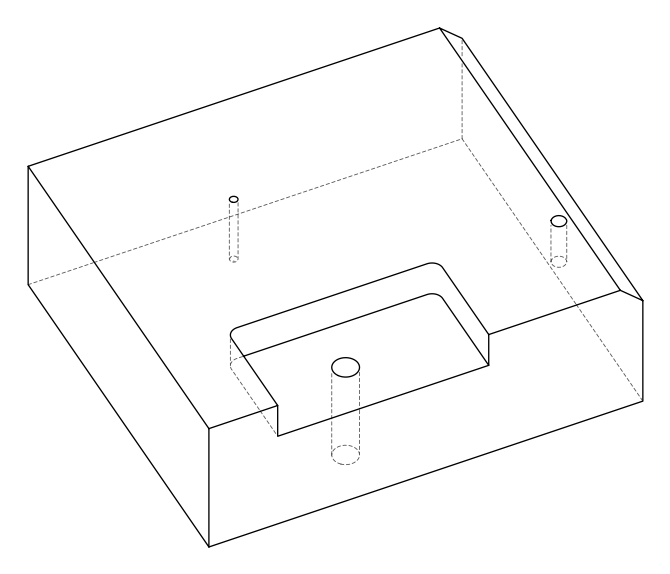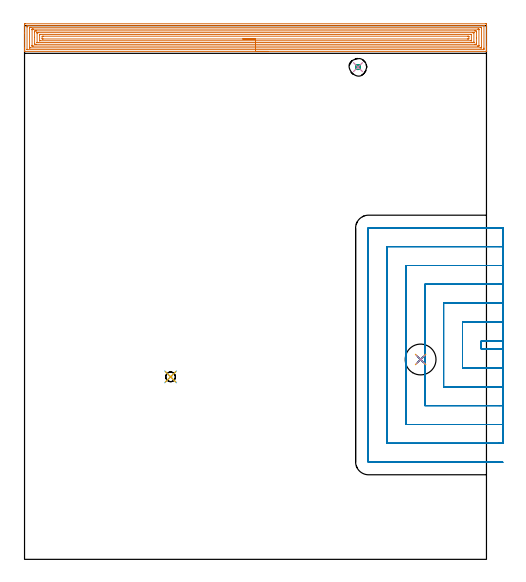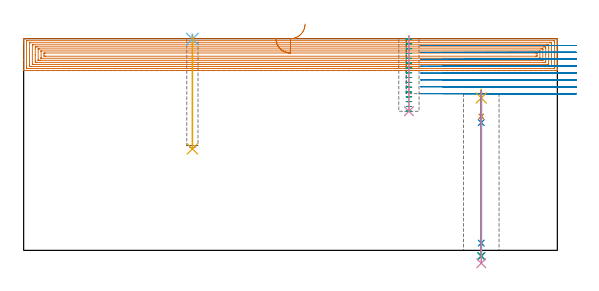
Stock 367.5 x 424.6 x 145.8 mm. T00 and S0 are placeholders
(PLAN: 11 operations, 9 tool changes, 71.3 min)
(1 AREA_MILL | FG_CHAMFER_SURFACE | UGT0205_001 | 23.9 min | 88933 mm3)
(2 MILL_SLOT | SLOT_PARTIAL_RECTANGULAR | UGT0201_094 | Follow Part, ap 5, ae 75% | 43.99 min | 813084 mm3)
(3 MILL_BLIND_HOLE_FROM_SOLID_MATERIAL | STEP1POCKET | UGT0201_128 | Spiral | 1.26 min | 7563 mm3)
(4 BORE_BLIND_HOLE | STEP1POCKET | UGT0332_073 | 0.21 min | 0 mm3)
(5 SPOT_DRILL | STEP1HOLE | NXT0321_9005460120000 | 0.06 min | 217 mm3)
(6 SPOT_DRILL_1 | STEP1POCKET_1 | NXT0321_9005460120000 | 0.03 min | 38 mm3)
(7 DRILL_BLIND_HOLE_INTO_CENTER | STEP1HOLE | UGT0301_217 | 0.08 min | 1024 mm3)
(8 GUN_DRILL_THROUGH_HOLE | STEP1HOLE | UGT0307_007 | 0.55 min | 7370 mm3)
(9 DRILL_TO_ENLARGE_THROUGH_HOLE | STEP1HOLE | NXT0301_104 | 0.46 min | 8019 mm3)
(10 DRILL_TO_ENLARGE_THROUGH_HOLE_1 | STEP1HOLE | UGT0301_058 | 0.48 min | 34218 mm3)
(11 DRILL_BLIND_HOLE_INTO_CENTER_1 | STEP1POCKET_1 | UGT0301_472 | 0.31 min | 3468 mm3)
(TOOL UGT0205_001 | Chamfer Mill 20 x 3 x 45 deg. | D20 FL50 Z2)
(TOOL UGT0201_094 | End mill 20 mm | D20 FL38 Z4)
(TOOL UGT0201_128 | Carbide End Mill 10.0 | D10 FL15 Z4)
(TOOL UGT0332_073 | 13.8 mm Rough Boring Bar | D13.8)
(TOOL NXT0321_9005460120000 | NC Spot Drill, 142deg, 12mm, Carbide, Uncoated | D12 PA142 FL30 Z2)
(TOOL UGT0301_217 | Twist Drill 10.4 mm | D10.4 PA118 FL82 Z2)
(TOOL UGT0307_007 | Gun Drill 10 mm | D10 PA130 FL24 Z1)
(TOOL NXT0301_104 | Carbide Drill 14mm [860.1-1400-112A1-MM 2214] | D14 PA140 FL123 Z2)
(TOOL UGT0301_058 | Twist Drill 24.5 mm | D24.5 PA118 FL160 Z2)
(TOOL UGT0301_472 | Carbide Drill 7.7 mm | D7.7 PA118 FL76 Z2)
(OP 1 AREA_MILL)
G17 G21 G94 G90
T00 M6
G54
G17 G0 G90 X193.75 Y404.1 S1061 M3
G43 Z155.8 H0
G94 G1 X193.712 Z154.928 F250.
X193.598 Z154.064
X193.409 Z153.212
X193.147 Z152.38
X192.813 Z151.574
X192.41 Z150.8
X191.941 Z150.064
X191.41 Z149.372
X190.821 Z148.729
X190.178 Z148.14
X189.486 Z147.608
X188.75 Z147.14
X187.976 Z146.737
X187.17 Z146.403
X186.338 Z146.141
X185.486 Z145.952
X184.622 Z145.838
X183.75 Z145.8
X0.171
X0.003 Y404.098 Z145.793
X0.002 Z145.792
X0. Y404.434 Z145.466
Y404.742 Z145.158
Y405.416 Z144.479
Y406.634 Z143.263
Y407.177 Z142.717
Y418.926 Z130.972
Y425.664 Z124.233
X0.002 Y425.938 Z123.959
X0.01 Y426.092 Z123.806
X0.166 Y426.099 Z123.799
X0.618 Y426.1 Z123.8
X366.882 Y426.099 Z123.801
X367.321 Y426.096 Z123.802
X367.49 Y426.092 Z123.806
X367.495 Y425.664 Z124.233
X367.5 Y425.055 Z124.842
Y407.786 Z142.11
Y407.177 Z142.717
Y406.634 Z143.263
Y406.297 Z143.6
Y405.753 Z144.143
Y405.416 Z144.479
Y404.742 Z145.158
Y404.434 Z145.466
X367.498 Y404.098 Z145.792
X367.497 Z145.793
X367.329 Y404.1 Z145.8
X183.75
Y405.514 Z144.386
X2.304 Y405.515 Z144.385
X2.036 Y405.52 Z144.38
X2.01 Y405.521 Z144.379
X2.006 Y405.542 Z144.358
X2.002 Y405.574 Z144.326
X2.001 Y405.605 Z144.295
X2. Y405.815 Z144.085
Y423.421 Z126.479
X2.002 Y423.903 Z125.997
X2.005 Y424.297 Z125.603
X2.017 Y424.679 Z125.221
X2.404 Y424.684 Z125.216
X2.504 Y424.685 Z125.215
X365.196
X365.464 Y424.68 Z125.22
X365.49 Y424.679 Z125.221
X365.494 Y424.658 Z125.242
X365.498 Y424.626 Z125.274
X365.499 Y424.595 Z125.305
X365.5 Y424.385 Z125.515
Y406.779 Z143.121
X365.498 Y406.297 Z143.603
X365.495 Y405.903 Z143.997
X365.483 Y405.521 Z144.379
X365.096 Y405.516 Z144.384
X364.996 Y405.515 Z144.385
X183.75 Y405.514 Z144.386
Y406.928 Z142.972
X4.443 Y406.929 Z142.971
X4.191 Y406.93 Z142.97
X4.107 Y406.932 Z142.968
X4.042 Y406.935 Z142.965
X4.01 Y406.941 Z142.959
X4.008 Y406.989 Z142.911
X4.003 Y407.177 Z142.723
X4. Y407.365 Z142.535
Y422.331 Z127.569
X4.002 Y423.023 Z126.877
X4.005 Y423.206 Z126.694
X4.012 Y423.265 Z126.635
X4.065 Y423.267 Z126.633
X4.191 Y423.269 Z126.631
X4.832 Y423.271 Z126.629
X5.084 Y423.272 Z126.628
X363.057 Y423.271 Z126.629
X363.309 Y423.27 Z126.63
X363.393 Y423.268 Z126.632
X363.458 Y423.265 Z126.635
X363.49 Y423.259 Z126.641
X363.492 Y423.211 Z126.689
X363.497 Y423.023 Z126.877
X363.5 Y422.835 Z127.065
Y407.869 Z142.031
X363.497 Y407.177 Z142.723
X363.495 Y406.994 Z142.906
X363.488 Y406.935 Z142.965
X363.435 Y406.933 Z142.967
X363.309 Y406.931 Z142.969
X362.668 Y406.929 Z142.971
X362.416 Y406.928 Z142.972
X183.75
Y408.343 Z141.557
X6.871
X6.58 Y408.344 Z141.556
X6.134 Y408.348 Z141.552
X6.038 Y408.35 Z141.55
X6.01 Y408.358 Z141.542
X6.007 Y408.405 Z141.495
X6.004 Y408.507 Z141.393
X6. Y408.916 Z140.984
Y421.262 Z128.638
X6.004 Y421.692 Z128.208
X6.007 Y421.799 Z128.101
X6.01 Y421.846 Z128.054
X6.067 Y421.85 Z128.05
X6.271 Y421.854 Z128.046
X6.871 Y421.857 Z128.043
X7.161
X360.629
X360.92 Y421.856 Z128.044
X361.366 Y421.852 Z128.048
X361.462 Y421.85 Z128.05
X361.49 Y421.842 Z128.058
X361.493 Y421.795 Z128.105
X361.496 Y421.693 Z128.207
X361.5 Y421.284 Z128.616
Y408.938 Z140.962
X361.496 Y408.508 Z141.392
X361.493 Y408.401 Z141.499
X361.49 Y408.354 Z141.546
X361.433 Y408.35 Z141.55
X361.229 Y408.346 Z141.554
X360.629 Y408.343 Z141.557
X360.339
X183.75
Y409.757 Z140.143
X9.551
X8.716 Y409.76 Z140.14
X8.658 Y409.763 Z140.137
X8.01 Y409.818 Z140.082
X8.001 Y410.465 Z139.435
X8. Y415.308 Z134.592
Y419.269 Z130.631
X8.001 Y419.502 Z130.398
X8.004 Y420.146 Z129.754
X8.01 Y420.382 Z129.518
X8.602 Y420.437 Z129.463
X8.658 Y420.439 Z129.461
X9.489 Y420.443 Z129.457
X9.551
X357.949
X358.784 Y420.44 Z129.46
X358.842 Y420.437 Z129.463
X359.49 Y420.382 Z129.518
X359.499 Y419.735 Z130.165
X359.5 Y414.892 Z135.008
Y410.931 Z138.969
X359.499 Y410.698 Z139.202
X359.496 Y410.054 Z139.846
X359.49 Y409.818 Z140.082
X358.898 Y409.763 Z140.137
X358.842 Y409.761 Z140.139
X358.011 Y409.757 Z140.143
X357.949
X183.75
Y411.171 Z138.729
X10.858
X10.444 Y411.173 Z138.727
X10.032 Y411.177 Z138.723
X10.013 Y411.178 Z138.722
X10.009 Y411.193 Z138.707
X10.004 Y411.238 Z138.662
X10.001 Y411.316 Z138.584
X10. Y418.621 Z131.279
X10.001 Y418.84 Z131.06
X10.004 Y418.95 Z130.95
X10.009 Y419.004 Z130.896
X10.012 Y419.022 Z130.878
X10.036 Y419.024 Z130.876
X10.444 Y419.027 Z130.873
X10.924 Y419.029 Z130.871
X11.338
X356.642
X357.056 Y419.027 Z130.873
X357.468 Y419.023 Z130.877
X357.487 Y419.022 Z130.878
X357.491 Y419.007 Z130.893
X357.496 Y418.962 Z130.938
X357.499 Y418.884 Z131.016
X357.5 Y411.579 Z138.321
X357.499 Y411.36 Z138.54
X357.496 Y411.25 Z138.65
X357.491 Y411.196 Z138.704
X357.488 Y411.178 Z138.722
X357.464 Y411.176 Z138.724
X357.056 Y411.173 Z138.727
X356.576 Y411.171 Z138.729
X356.162
X183.75
Y412.585 Z137.315
X12.231 Y412.586 Z137.314
X12.101 Y412.587 Z137.313
X12.04 Y412.59 Z137.31
X12.014 Y412.592 Z137.308
X12.009 Y412.604 Z137.296
X12.005 Y412.623 Z137.277
X12.001 Y412.686 Z137.214
Y417.316 Z132.584
X12.003 Y417.468 Z132.432
X12.01 Y417.588 Z132.312
X12.013 Y417.609 Z132.291
X12.018 Y417.611 Z132.289
X12.04 Y417.613 Z132.287
X12.231 Y417.614 Z132.286
X12.359 Y417.615 Z132.285
X355.269 Y417.614 Z132.286
X355.399 Y417.613 Z132.287
X355.46 Y417.61 Z132.29
X355.486 Y417.608 Z132.292
X355.491 Y417.596 Z132.304
X355.495 Y417.577 Z132.323
X355.499 Y417.514 Z132.386
Y412.884 Z137.016
X355.497 Y412.732 Z137.168
X355.49 Y412.612 Z137.288
X355.487 Y412.591 Z137.309
X355.482 Y412.589 Z137.311
X355.46 Y412.587 Z137.313
X355.269 Y412.586 Z137.314
X355.141 Y412.585 Z137.315
X183.75
Y413.999 Z135.901
X14.911 Y414. Z135.9
X14.237 Y414.003 Z135.897
X14.018 Y414.007 Z135.893
X14.001 Y414.22 Z135.68
X14. Y414.237 Z135.663
X14.001 Y415.997 Z133.903
X14.018 Y416.193 Z133.707
X14.689 Y416.199 Z133.701
X14.911 Y416.2 Z133.7
X352.589
X353.263 Y416.197 Z133.703
X353.482 Y416.193 Z133.707
X353.499 Y415.98 Z133.92
X353.5 Y415.963 Z133.937
X353.499 Y414.203 Z135.697
X353.482 Y414.007 Z135.893
X352.811 Y414.001 Z135.899
X352.589 Y414. Z135.9
X183.75 Y413.999 Z135.901
X182.878 Z135.939
X182.013 Z136.052
X181.162 Z136.241
X180.33 Z136.504
X179.524 Z136.837
X178.75 Z137.24
X178.014 Z137.709
X177.322 Z138.24
X176.679 Z138.829
X176.09 Z139.473
X175.558 Z140.165
X175.09 Z140.901
X174.687 Z141.674
X174.353 Z142.48
X174.091 Z143.312
X173.902 Z144.164
X173.788 Z145.029
X173.75 Z145.901
G0 Z155.8
M5
M2
(OP 2 MILL_SLOT)
G17 G21 G94 G90
T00 M6
G54
G17 G0 G90 X380.5 Y173.8 S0 M3
G43 Z155.8 H0
Z141.062
G94 G1 X377.5 F250.
X363.4 F500.
Y167.3
X377.5
X380.5 F250.
Y188.8
X377.5
X348.4 F500.
Y152.3
X377.5
X380.5 F250.
Y203.8
X377.5
X333.4 F500.
Y137.3
X377.5
X380.5 F250.
Y218.8
X377.5
X318.4 F500.
Y122.3
X377.5
X380.5 F250.
Y233.8
X377.5
X303.4 F500.
Y107.3
X377.5
X380.5 F250.
Y248.8
X377.5
X288.4 F500.
Y92.3
X377.5
X380.5 F250.
Y263.8
X377.5
X273.7 F500.
G3 X273.4 Y263.5 R0.3
G1 Y77.6
G3 X273.7 Y77.3 R0.3
G1 X377.5
X380.5 F250.
G0 Y173.8 Z136.325
G1 X377.5
X363.4 F500.
Y167.3
X377.5
X380.5 F250.
Y188.8
X377.5
X348.4 F500.
Y152.3
X377.5
X380.5 F250.
Y203.8
X377.5
X333.4 F500.
Y137.3
X377.5
X380.5 F250.
Y218.8
X377.5
X318.4 F500.
Y122.3
X377.5
X380.5 F250.
Y233.8
X377.5
X303.4 F500.
Y107.3
X377.5
X380.5 F250.
Y248.8
X377.5
X288.4 F500.
Y92.3
X377.5
X380.5 F250.
Y263.8
X377.5
X273.7 F500.
G3 X273.4 Y263.5 R0.3
G1 Y77.6
G3 X273.7 Y77.3 R0.3
G1 X377.5
X380.5 F250.
G0 Y173.8 Z131.587
G1 X377.5
X363.4 F500.
Y167.3
X377.5
X380.5 F250.
Y188.8
X377.5
X348.4 F500.
Y152.3
X377.5
X380.5 F250.
Y203.8
X377.5
X333.4 F500.
Y137.3
X377.5
X380.5 F250.
Y218.8
X377.5
X318.4 F500.
Y122.3
X377.5
X380.5 F250.
Y233.8
X377.5
X303.4 F500.
Y107.3
X377.5
X380.5 F250.
Y248.8
X377.5
X288.4 F500.
Y92.3
X377.5
X380.5 F250.
Y263.8
X377.5
X273.7 F500.
G3 X273.4 Y263.5 R0.3
G1 Y77.6
G3 X273.7 Y77.3 R0.3
G1 X377.5
X380.5 F250.
G0 Y173.8 Z126.85
G1 X377.5
X363.4 F500.
Y167.3
X377.5
X380.5 F250.
Y188.8
X377.5
X348.4 F500.
Y152.3
X377.5
X380.5 F250.
Y203.8
X377.5
X333.4 F500.
Y137.3
X377.5
X380.5 F250.
Y218.8
X377.5
X318.4 F500.
Y122.3
X377.5
X380.5 F250.
Y233.8
X377.5
X303.4 F500.
Y107.3
X377.5
X380.5 F250.
Y248.8
X377.5
X288.4 F500.
Y92.3
X377.5
X380.5 F250.
Y263.8
X377.5
X273.7 F500.
G3 X273.4 Y263.5 R0.3
G1 Y77.6
G3 X273.7 Y77.3 R0.3
G1 X377.5
X380.5 F250.
G0 Y173.8 Z122.112
G1 X377.5
X363.4 F500.
Y167.3
X377.5
X380.5 F250.
Y188.8
X377.5
X348.4 F500.
Y152.3
X377.5
X380.5 F250.
Y203.8
X377.5
X333.4 F500.
Y137.3
X377.5
X380.5 F250.
Y218.8
X377.5
X318.4 F500.
Y122.3
X377.5
X380.5 F250.
Y233.8
X377.5
X303.4 F500.
Y107.3
X377.5
X380.5 F250.
Y248.8
X377.5
X288.4 F500.
Y92.3
X377.5
X380.5 F250.
Y263.8
X377.5
X273.7 F500.
G3 X273.4 Y263.5 R0.3
G1 Y77.6
G3 X273.7 Y77.3 R0.3
G1 X377.5
X380.5 F250.
G0 Y173.8 Z117.375
G1 X377.5
X363.4 F500.
Y167.3
X377.5
X380.5 F250.
Y188.8
X377.5
X348.4 F500.
Y152.3
X377.5
X380.5 F250.
Y203.8
X377.5
X333.4 F500.
Y137.3
X377.5
X380.5 F250.
Y218.8
X377.5
X318.4 F500.
Y122.3
X377.5
X380.5 F250.
Y233.8
X377.5
X303.4 F500.
Y107.3
X377.5
X380.5 F250.
Y248.8
X377.5
X288.4 F500.
Y92.3
X377.5
X380.5 F250.
Y263.8
X377.5
X273.7 F500.
G3 X273.4 Y263.5 R0.3
G1 Y77.6
G3 X273.7 Y77.3 R0.3
G1 X377.5
X380.5 F250.
G0 Y173.8 Z112.637
G1 X377.5
X363.4 F500.
Y167.3
X377.5
X380.5 F250.
Y188.8
X377.5
X348.4 F500.
Y152.3
X377.5
X380.5 F250.
Y203.8
X377.5
X333.4 F500.
Y137.3
X377.5
X380.5 F250.
Y218.8
X377.5
X318.4 F500.
Y122.3
X377.5
X380.5 F250.
Y233.8
X377.5
X303.4 F500.
Y107.3
X377.5
X380.5 F250.
Y248.8
X377.5
X288.4 F500.
Y92.3
X377.5
X380.5 F250.
Y263.8
X377.5
X273.7 F500.
G3 X273.4 Y263.5 R0.3
G1 Y77.6
G3 X273.7 Y77.3 R0.3
G1 X377.5
X380.5 F250.
G0 Y173.8 Z107.9
G1 X377.5
X363.4 F500.
Y167.3
X377.5
X380.5 F250.
Y188.8
X377.5
X348.4 F500.
Y152.3
X377.5
X380.5 F250.
Y203.8
X377.5
X333.4 F500.
Y137.3
X377.5
X380.5 F250.
Y218.8
X377.5
X318.4 F500.
Y122.3
X377.5
X380.5 F250.
Y233.8
X377.5
X303.4 F500.
Y107.3
X377.5
X380.5 F250.
Y248.8
X377.5
X288.4 F500.
Y92.3
X377.5
X380.5 F250.
Y263.8
X377.5
X273.7 F500.
G3 X273.4 Y263.5 R0.3
G1 Y77.6
G3 X273.7 Y77.3 R0.3
G1 X377.5
X380.5 F250.
G0 Z155.8
M5
M2
(OP 3 MILL_BLIND_HOLE_FROM_SOLID_MATERIAL)
G17 G21 G94 G90
T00 M6
G54
G17 G0 G90 X265.3 Y391.6 S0 M3
G43 Z155.8 H0
Z145.488
G94 G3 X265.816 Y393.034 R0.81 F250.
X263.798 Y392.843 R1.434
X264.057 Y390.098 R1.95
X263.798 Y392.843 R-1.95
X263.927 Y391.47 R0.975
X265.3 Y391.6 R0.975
G0 Z142.175
G3 X265.816 Y393.034 R0.81
X263.798 Y392.843 R1.434
X264.057 Y390.098 R1.95
X263.798 Y392.843 R-1.95
X263.927 Y391.47 R0.975
X265.3 Y391.6 R0.975
G0 Z138.863
G3 X265.816 Y393.034 R0.81
X263.798 Y392.843 R1.434
X264.057 Y390.098 R1.95
X263.798 Y392.843 R-1.95
X263.927 Y391.47 R0.975
X265.3 Y391.6 R0.975
G0 Z135.55
G3 X265.816 Y393.034 R0.81
X263.798 Y392.843 R1.434
X264.057 Y390.098 R1.95
X263.798 Y392.843 R-1.95
X263.927 Y391.47 R0.975
X265.3 Y391.6 R0.975
G0 Z132.238
G3 X265.816 Y393.034 R0.81
X263.798 Y392.843 R1.434
X264.057 Y390.098 R1.95
X263.798 Y392.843 R-1.95
X263.927 Y391.47 R0.975
X265.3 Y391.6 R0.975
G0 Z128.925
G3 X265.816 Y393.034 R0.81
X263.798 Y392.843 R1.434
X264.057 Y390.098 R1.95
X263.798 Y392.843 R-1.95
X263.927 Y391.47 R0.975
X265.3 Y391.6 R0.975
G0 Z125.613
G3 X265.816 Y393.034 R0.81
X263.798 Y392.843 R1.434
X264.057 Y390.098 R1.95
X263.798 Y392.843 R-1.95
X263.927 Y391.47 R0.975
X265.3 Y391.6 R0.975
G0 Z122.3
G3 X265.816 Y393.034 R0.81
X263.798 Y392.843 R1.434
X264.057 Y390.098 R1.95
X263.798 Y392.843 R-1.95
X263.927 Y391.47 R0.975
X265.3 Y391.6 R0.975
G0 Z118.988
G3 X265.816 Y393.034 R0.81
X263.798 Y392.843 R1.434
X264.057 Y390.098 R1.95
X263.798 Y392.843 R-1.95
X263.927 Y391.47 R0.975
X265.3 Y391.6 R0.975
G0 Z115.675
G3 X265.816 Y393.034 R0.81
X263.798 Y392.843 R1.434
X264.057 Y390.098 R1.95
X263.798 Y392.843 R-1.95
X263.927 Y391.47 R0.975
X265.3 Y391.6 R0.975
G0 Z112.363
G3 X265.816 Y393.034 R0.81
X263.798 Y392.843 R1.434
X264.057 Y390.098 R1.95
X263.798 Y392.843 R-1.95
X263.927 Y391.47 R0.975
X265.3 Y391.6 R0.975
G0 Z109.05
G3 X265.816 Y393.034 R0.81
X263.798 Y392.843 R1.434
X264.057 Y390.098 R1.95
X263.798 Y392.843 R-1.95
X263.927 Y391.47 R0.975
X265.3 Y391.6 R0.975
G0 Z105.738
G3 X265.816 Y393.034 R0.81
X263.798 Y392.843 R1.434
X264.057 Y390.098 R1.95
X263.798 Y392.843 R-1.95
X263.927 Y391.47 R0.975
X265.3 Y391.6 R0.975
G0 Z102.425
G3 X265.816 Y393.034 R0.81
X263.798 Y392.843 R1.434
X264.057 Y390.098 R1.95
X263.798 Y392.843 R-1.95
X263.927 Y391.47 R0.975
X265.3 Y391.6 R0.975
G0 Z99.113
G3 X265.816 Y393.034 R0.81
X263.798 Y392.843 R1.434
X264.057 Y390.098 R1.95
X263.798 Y392.843 R-1.95
X263.927 Y391.47 R0.975
X265.3 Y391.6 R0.975
G0 Z95.8
G3 X265.816 Y393.034 R0.81
X263.798 Y392.843 R1.434
X264.057 Y390.098 R1.95
X263.798 Y392.843 R-1.95
X263.927 Y391.47 R0.975
X265.3 Y391.6 R0.975
G0 Z155.8
M5
M2
(OP 4 BORE_BLIND_HOLE)
G17 G21 G94 G90
T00 M6
G54
G17 G0 G90 X265.3 Y391.6 S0 M3
G43 Z155.8 H0
G94 G85 G98 Z95.8 F250. R147.8
G80
M5
M2
(OP 5 SPOT_DRILL)
G17 G21 G94 G90
T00 M6
G54
G17 G0 G90 X315.1 Y159. S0 M3
G43 Z155.8 H0
G94 G81 G98 Z104.9 F250. R110.9
G80
M5
M2
(OP 6 SPOT_DRILL_1)
G17 G21 G94 G90
T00 M6
G54
G17 G0 G90 X116.2 Y145.2 S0 M3
G43 Z155.8 H0
G94 G81 G98 Z145.469 F250. R148.8
G80
M5
M2
(OP 7 DRILL_BLIND_HOLE_INTO_CENTER)
G17 G21 G94 G90
T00 M6
G54
G17 G0 G90 X315.1 Y159. S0 M3
G43 Z155.8 H0
G94 G81 G98 Z92.3 F250. R109.9
G80
M5
M2
(OP 8 GUN_DRILL_THROUGH_HOLE)
G17 G21 G94 G90
T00 M6
G54
G17 G0 G90 X315.1 Y159. M8
G43 Z155.8 H0
Z104.868
S716 M3
G94 G1 Z87.973 F125. M26
G4 X.084
Z5. F250.
G4 X.084
Z-3.832 F125.
G4 X.084
M5
M9
G0 Z104.868
Z155.8
M2
(OP 9 DRILL_TO_ENLARGE_THROUGH_HOLE)
G17 G21 G94 G90
T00 M6
G54
G17 G0 G90 X315.1 Y159. S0 M3
G43 Z155.8 H1
G94 G73 G98 Z-4.048 F250. Q13.993 R109.9
G80
M5
M2
(OP 10 DRILL_TO_ENLARGE_THROUGH_HOLE_1)
G17 G21 G94 G90
T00 M6
G54
G17 G0 G90 X315.1 Y159. S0 M3
G43 Z155.8 H0
G94 G73 G98 Z-8.861 F250. Q23.352 R109.9
G80
M5
M2
(OP 11 DRILL_BLIND_HOLE_INTO_CENTER_1)
G17 G21 G94 G90
T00 M6
G54
G17 G0 G90 X116.2 Y145.2 S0 M3
G43 Z155.8 H0
G94 G81 G98 Z69.9 F250. R147.8
G80
M5
M2
